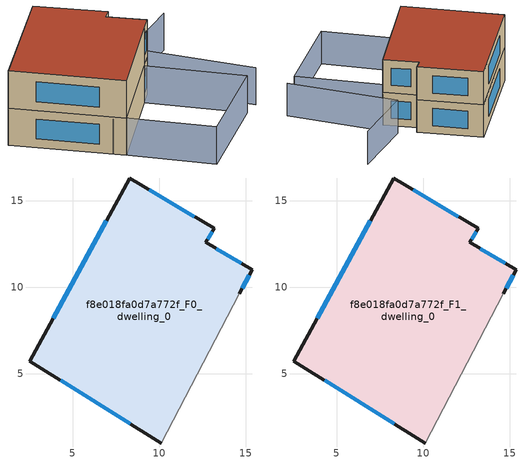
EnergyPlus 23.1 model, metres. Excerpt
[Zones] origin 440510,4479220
f8e018fa0d7a772f_F0_dwelling_0
 floor ground (EU_floor_Construction): 13.17,13.4 12.67,12.59 15.36,11.01 14.62,9.62 10.11,1.01 2.54,5.73 8.28,16.3 z0
 wall outside (EU_wall_Construction): 14.62,9.62 15.36,11.01 12.67,12.59 13.17,13.4 8.28,16.3 2.54,5.73 10.11,1.01 z0:3
 wall adiabatic (EU_wall_Construction): 10.11,1.01 14.62,9.62 z0:3
 window (EU_Window_Construction): 14.73,11.38 13.3,12.22 / 14.79,9.95 15.18,10.69 / 4.31,4.63 8.34,2.12 / 6.94,13.83 3.88,8.21 / 12.03,14.08 9.43,15.62 / 12.79,12.78 13.05,13.21 z0.7:2.3
f8e018fa0d7a772f_F1_dwelling_0
 floor to f8e018fa0d7a772f_F0_dwelling_0 (EU_floor_Construction): 13.17,13.4 12.67,12.59 15.36,11.01 14.62,9.62 10.11,1.01 2.54,5.73 8.28,16.3 z3
 wall outside (EU_wall_Construction): 14.62,9.62 15.36,11.01 12.67,12.59 13.17,13.4 8.28,16.3 2.54,5.73 10.11,1.01 z3:6
 wall adiabatic (EU_wall_Construction): 10.11,1.01 14.62,9.62 z3:6
 window (EU_Window_Construction): 14.73,11.38 13.3,12.22 / 14.79,9.95 15.18,10.69 / 4.31,4.63 8.34,2.12 / 6.94,13.83 3.88,8.21 / 12.03,14.08 9.43,15.62 / 12.79,12.78 13.05,13.21 z3.7:5.3
 roof outside (EU_roof_Construction): 10.11,1.01 14.62,9.62 15.36,11.01 12.67,12.59 13.17,13.4 8.28,16.3 2.54,5.73 z6
shading: 22.2,6.44 14.73,12.99 / 14.73,12.99 19.28,18.18 / 14.62,9.62 21.14,5.29 / 21.14,5.29 15.8,-2.76 / 15.8,-2.76 9.27,1.57 / 9.27,1.57 14.62,9.62 z0:3
[Building]
EU S2 Campaign: North Axis=0; Terrain=City; Solar Distribution=FullExterior
[Site:Location]
Madrid: Latitude=40.5; Longitude=-3.5; Time Zone=1; Elevation=609
[SizingPeriod:WeatherFileDays]
AnnualSizingPeriod: Begin Month=1; Begin Day of Month=1; End Month=12; End Day of Month=31; Day of Week for Start Day=Monday; Use Weather File Daylight Saving Period=No; Use Weather File Rain and Snow Indicators=No
[MATERIAL]
EU_InternalMass_Material: Roughness=MediumRough; Thickness=0.1; Conductivity=1; Density=1800; Specific Heat=900; Thermal Absorptance=0.9; Solar Absorptance=0.7; Visible Absorptance=0.7
[MATERIAL:NOMASS] Roughness=MediumRough; Thermal Absorptance=0.9; Solar Absorptance=0.7; Visible Absorptance=0.7
Name | Thermal Resistance
EU_wall_NoMass | 0.419739
EU_roof_NoMass | 0.352165
EU_floor_NoMass | 0.608284
[WINDOWMATERIAL:SIMPLEGLAZINGSYSTEM]
EU_Window_SimpleGlazing: UFactor=4.8352; Solar Heat Gain Coefficient=0.85; Visible Transmittance=0.85
[CONSTRUCTION]
EU_wall_Construction: EU_wall_NoMass
EU_roof_Construction: EU_roof_NoMass
EU_floor_Construction: EU_floor_NoMass
EU_Window_Construction: EU_Window_SimpleGlazing
EU_InternalMass_Construction: EU_InternalMass_Material
[ZONE] Type=1; Multiplier=1; Ceiling Height=autocalculate; Floor Area=autocalculate; Part of Total Floor Area=Yes
Name | Volume
f8e018fa0d7a772f_F0_dwelling_0 | 311.865
f8e018fa0d7a772f_F1_dwelling_0 | 311.866
[INTERNALMASS] Construction=EU_InternalMass_Construction; Surface Area=103.955
Name | Zone or ZoneList
f8e018fa0d7a772f_F0_dwelling_0_EU_InternalMass | f8e018fa0d7a772f_F0_dwelling_0
f8e018fa0d7a772f_F1_dwelling_0_EU_InternalMass | f8e018fa0d7a772f_F1_dwelling_0
[OTHEREQUIPMENT] Fuel Type=Electricity; Design Level Calculation Method=Watts/Area; Power per Zone Floor Area=1; Fraction Latent=0; Fraction Radiant=0; Fraction Lost=0; Carbon Dioxide Generation Rate=0; EndUse Subcategory=EU_Step8_InternalGains
Name | Zone or ZoneList or Space or SpaceList | Schedule
EU_Step8_InternalGain_f8e018fa0d7a772f_F0_dwelling_0_f000 | f8e018fa0d7a772f_F0_dwelling_0 | EU_Step8_GainSchedule_f8e018fa0d7a772f_F0_dwelling_0_f000
EU_Step8_InternalGain_f8e018fa0d7a772f_F1_dwelling_0_f000 | f8e018fa0d7a772f_F1_dwelling_0 | EU_Step8_GainSchedule_f8e018fa0d7a772f_F1_dwelling_0_f000
[ZONEVENTILATION:DESIGNFLOWRATE] Schedule=EU_AlwaysOn; Design Flow Rate Calculation Method=AirChanges/Hour; Air Changes per Hour=0.703302; Ventilation Type=Natural; Fan Pressure Rise=0; Fan Total Efficiency=1; Constant Term Coefficient=1; Temperature Term Coefficient=0; Velocity Term Coefficient=0; Velocity Squared Term Coefficient=0; Minimum Indoor Temperature=-100; Maximum Indoor Temperature=100; Delta Temperature=-100; Minimum Outdoor Temperature=-100; Maximum Outdoor Temperature=100; Maximum Wind Speed=40
Name | Zone or ZoneList or Space or SpaceList
EU_ConstantAir_f8e018fa0d7a772f_F0_dwelling_0 | f8e018fa0d7a772f_F0_dwelling_0
EU_ConstantAir_f8e018fa0d7a772f_F1_dwelling_0 | f8e018fa0d7a772f_F1_dwelling_0
[HVACTEMPLATE:THERMOSTAT] Constant Heating Setpoint=20; Constant Cooling Setpoint=50
EU_HeatOnly_f8e018fa0d7a772f_F0_dwelling_0; EU_HeatOnly_f8e018fa0d7a772f_F1_dwelling_0
[HVACTEMPLATE:ZONE:IDEALLOADSAIRSYSTEM] System Availability Schedule=EU_AlwaysOn; Maximum Heating Supply Air Temperature=50; Minimum Cooling Supply Air Temperature=13; Maximum Heating Supply Air Humidity Ratio=0.0156; Minimum Cooling Supply Air Humidity Ratio=0.0077; Heating Limit=NoLimit; Cooling Limit=NoLimit; Heating Availability Schedule=EU_AlwaysOn; Cooling Availability Schedule=EU_CoolingOff; Dehumidification Control Type=ConstantSensibleHeatRatio; Cooling Sensible Heat Ratio=0.7; Dehumidification Setpoint=60; Humidification Control Type=None; Humidification Setpoint=30; Outdoor Air Method=None; Outdoor Air Flow Rate per Person=0.00944; Outdoor Air Flow Rate per Zone Floor Area=0; Outdoor Air Flow Rate per Zone=0; Demand Controlled Ventilation Type=None; Outdoor Air Economizer Type=NoEconomizer; Heat Recovery Type=None; Sensible Heat Recovery Effectiveness=0.7; Latent Heat Recovery Effectiveness=0.65
Name | Template Thermostat
f8e018fa0d7a772f_F0_dwelling_0 | EU_HeatOnly_f8e018fa0d7a772f_F0_dwelling_0
f8e018fa0d7a772f_F1_dwelling_0 | EU_HeatOnly_f8e018fa0d7a772f_F1_dwelling_0
[SIZING:ZONE] Zone Cooling Design Supply Air Temperature Input Method=SupplyAirTemperature; Zone Cooling Design Supply Air Temperature=13; Zone Heating Design Supply Air Temperature Input Method=SupplyAirTemperature; Zone Heating Design Supply Air Temperature=50; Zone Cooling Design Supply Air Humidity Ratio=0.008; Zone Heating Design Supply Air Humidity Ratio=0.008; Cooling Design Air Flow Method=DesignDay; Cooling Design Air Flow Rate=0; Cooling Minimum Air Flow per Zone Floor Area=0.000762; Cooling Minimum Air Flow=0; Cooling Minimum Air Flow Fraction=0.2; Heating Design Air Flow Method=DesignDay; Heating Design Air Flow Rate=0; Heating Maximum Air Flow per Zone Floor Area=0.002032; Heating Maximum Air Flow=0.141576; Heating Maximum Air Flow Fraction=0.3; Account for Dedicated Outdoor Air System=No; Dedicated Outdoor Air System Control Strategy=NeutralSupplyAir; Dedicated Outdoor Air Low Setpoint Temperature for Design=autosize; Dedicated Outdoor Air High Setpoint Temperature for Design=autosize; Zone Load Sizing Method=Sensible Load Only No Latent Load; Zone Latent Cooling Design Supply Air Humidity Ratio Input Method=HumidityRatioDifference; Zone Cooling Design Supply Air Humidity Ratio Difference=0.005; Zone Latent Heating Design Supply Air Humidity Ratio Input Method=HumidityRatioDifference; Zone Humidification Design Supply Air Humidity Ratio Difference=0.005
f8e018fa0d7a772f_F0_dwelling_0; f8e018fa0d7a772f_F1_dwelling_0
[SCHEDULE:CONSTANT]
Name | Hourly Value
EU_AlwaysOn | 1
EU_CoolingOff | 0
[SCHEDULE:FILE] Column Number=1; Rows to Skip at Top=0; Number of Hours of Data=8760; Column Separator=Comma; Interpolate to Timestep=No; Minutes per Item=60; Adjust Schedule for Daylight Savings=Yes
Name | File
EU_Step8_GainSchedule_f8e018fa0d7a772f_F0_dwelling_0_f000 | ../../schedules/f8e018fa0d7a772f/f8e018fa0d7a772f_F0_dwelling_0_f000_gain.csv
EU_Step8_GainSchedule_f8e018fa0d7a772f_F1_dwelling_0_f000 | ../../schedules/f8e018fa0d7a772f/f8e018fa0d7a772f_F1_dwelling_0_f000_gain.csv
